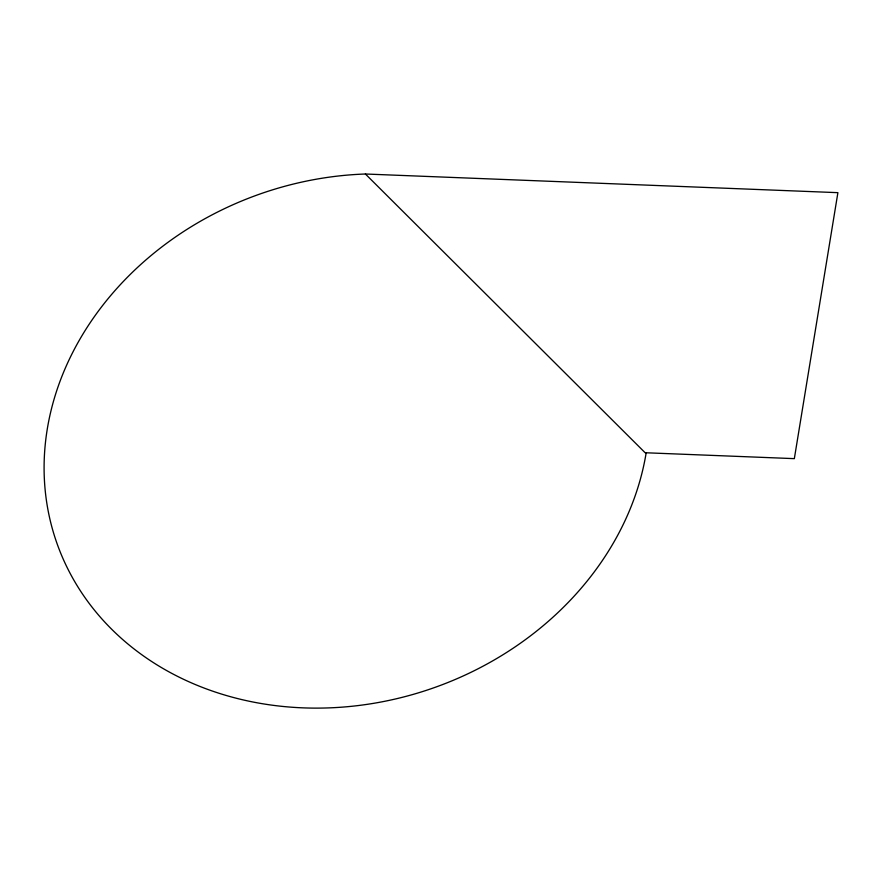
<?xml version="1.0" encoding="UTF-8"?>
<svg xmlns="http://www.w3.org/2000/svg" width="882" height="882" viewBox="0 0 882 882"><rect width="100%" height="100%" fill="white"/><g stroke="black" fill="none" stroke-linecap="round" stroke-linejoin="round"><path stroke-width="1.32" d="M365.402 174.008L837.9 192.662L794.34 458.64L645.139 452.742L365.402 174.008A307.311 261.745 -19.4 0 0 45.302 443.944A307.311 261.745 -19.4 0 0 311.324 708.081A307.311 261.745 -19.4 0 0 646.175 452.786"/></g></svg>
